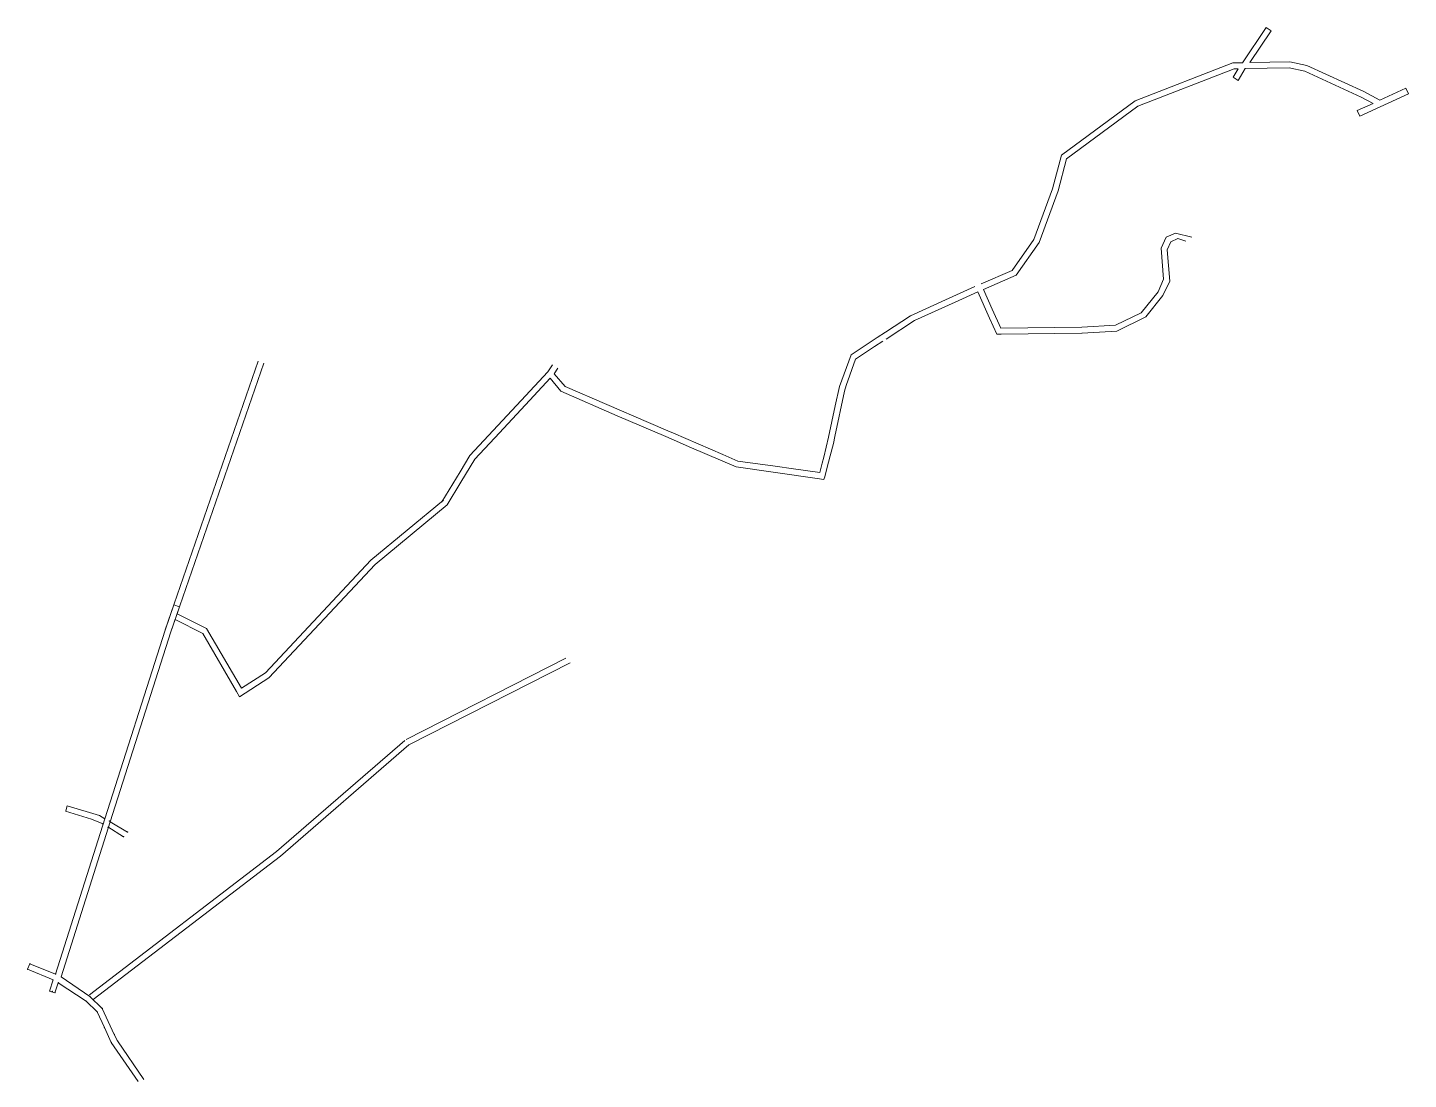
# Model space of a CAD drawing. Header units: millimetres. Extents: x 699796 to 700717, y 4219079 to 4220080.
# Drawn here: x 700258.5 to 700716.9, y 4219730.7 to 4220079.9 of the extents above; entities that cross this region are included whole.
import ezdxf

# ---------------------------------------------------------------- set-up
doc = ezdxf.new("R2010")
doc.units = ezdxf.units.MM
for name, color, linetype, lineweight in [('1660_1_KAT', 12, 'Continuous', 0), ('ESKI_IM', 2, 'Continuous', 0), ('IKINCIKAT', 30, 'Continuous', 0), ('NEFESLIK', 144, 'Continuous', 0), ('YENI2', 6, 'Continuous', 0)]:
    doc.layers.add(name, color=color, linetype=linetype, lineweight=lineweight)

msp = doc.modelspace()

# ---------------------------------------------------------------- linework, layer by layer
at = {"layer": '1660_1_KAT', "lineweight": 13}
for p, q in [((700279.68, 4219817.05, 1659.1), (700271.08, 4219819.77, 1659.1)), ((700271.16, 4219819.88, 1659.1), (700271.63, 4219821.55, 1659.1)), ((700271.63, 4219821.55, 1659.1), (700282.34, 4219818.24, 1659.1)), ((700283.27, 4219815.59, 1659.1), (700279.68, 4219817.05, 1659.1)), ((700282.34, 4219818.24, 1659.1), (700284.08, 4219817.22, 1659.1)), ((700290.32, 4219811.24, 1659.1), (700285.09, 4219814.52, 1659.1)), ((700285.85, 4219816.18, 1659.1), (700291.68, 4219812.76, 1659.1))]:
    msp.add_line(p, q, dxfattribs=at)
at = {"layer": '1660_1_KAT', "lineweight": 0}
for p in [(700283.27, 4219815.59, 1659.1), (700285.6, 4219816.47, 1658.94), (700285.2, 4219814.38, 1658.96), (700290.32, 4219811.24, 1659.1), (700291.68, 4219812.76, 1659.1)]:
    msp.add_point(p, dxfattribs=at)
at = {"layer": 'ESKI_IM', "lineweight": 13}
for p, q in [((700258.48, 4219767.21, 1677.39), (700259.23, 4219769.06, 1677.39)), ((700259.23, 4219769.06, 1677.39), (700267.74, 4219765.64, 1677.39)), ((700266.92, 4219763.68, 1677.39), (700258.48, 4219767.21, 1677.39)), ((700267.74, 4219765.64, 1677.39), (700267.78, 4219765.63, 1677.39)), ((700269.64, 4219764.67, 1677.39), (700279.17, 4219758.21, 1676.94)), ((700265.78, 4219759.96, 1677.58), (700266.92, 4219763.68, 1677.39)), ((700281.63, 4219753.05, 1676.91), (700277.91, 4219756.65, 1676.94)), ((700279.17, 4219758.21, 1676.94), (700283.29, 4219754.23, 1676.91)), ((700283.99, 4219747.87, 1676.79), (700281.63, 4219753.05, 1676.91)), ((700283.29, 4219754.23, 1676.91), (700287.23, 4219745.59, 1676.67)), ((700286.23, 4219742.96, 1676.67), (700283.99, 4219747.87, 1676.79)), ((700295.18, 4219729.92, 1676.53), (700286.23, 4219742.96, 1676.67)), ((700288.29, 4219743.48, 1677.05), (700297.09, 4219730.66, 1677.1))]:
    msp.add_line(p, q, dxfattribs=at)
at = {"layer": 'ESKI_IM', "lineweight": 0}
for p, q in [((700265.78, 4219759.96, 1677.39), (700267.53, 4219759.44, 1677.39)), ((700268.64, 4219762.73, 1677.39), (700267.53, 4219759.44, 1677.39)), ((700277.91, 4219756.65, 1676.94), (700268.64, 4219762.73, 1677.39)), ((700283.29, 4219754.23, 1676.91), (700283.5, 4219754.2, 1675.51)), ((700287.23, 4219745.59, 1676.67), (700288.29, 4219743.48, 1677.05))]:
    msp.add_line(p, q, dxfattribs=at)
for p in [(700259.23, 4219769.06, 1677.39), (700258.48, 4219767.21, 1677.39), (700258.48, 4219767.21, 1677.39), (700267.74, 4219765.64, 1677.39), (700267.78, 4219765.63, 1677.39), (700269.64, 4219764.67, 1677.36), (700265.78, 4219759.96, 1677.58), (700266.68, 4219759.86, 1677.59), (700266.92, 4219763.68, 1677.39), (700268.64, 4219762.73, 1677.84), (700267.53, 4219759.44, 1677.1), (700277.91, 4219756.65, 1676.94), (700279.17, 4219758.21, 1676.94), (700281.63, 4219753.05, 1676.91), (700283.29, 4219754.23, 1676.91), (700283.29, 4219754.23, 1676.91), (700283.99, 4219747.87, 1676.79), (700286.23, 4219742.96, 1676.67), (700287.23, 4219745.59, 1676.67), (700287.23, 4219745.59, 1676.67), (700288.29, 4219743.48, 1677.05), (700288.29, 4219743.48, 1677.05), (700288.29, 4219743.48, 1677.05)]:
    msp.add_point(p, dxfattribs=at)
at = {"layer": 'IKINCIKAT', "lineweight": 0}
for p, q in [((700661.87, 4220068.27, 1636.78), (700669.74, 4220079.91, 1636.9)), ((700664.32, 4220068.32, 1636.81), (700671.4, 4220078.79, 1636.9)), ((700669.74, 4220079.91, 1636.9), (700671.4, 4220078.79, 1636.9)), ((700626.18, 4220055.59, 1636.35), (700658.66, 4220068.21, 1636.75)), ((700658.66, 4220068.21, 1636.75), (700661.87, 4220068.27, 1636.78)), ((700664.32, 4220068.32, 1636.81), (700677.54, 4220068.59, 1636.95)), ((700677.54, 4220068.59, 1636.95), (700683.23, 4220067.36, 1637)), ((700683.23, 4220067.36, 1637), (700702.16, 4220058.65, 1637.25)), ((700627.15, 4220053.82, 1636.35), (700659.05, 4220066.22, 1636.75)), ((700660.39, 4220066.24, 1636.77), (700658.73, 4220063.42, 1636.77)), ((700658.73, 4220063.42, 1636.77), (700660.45, 4220062.4, 1636.77)), ((700659.05, 4220066.22, 1636.75), (700660.39, 4220066.24, 1636.76)), ((700662.74, 4220066.29, 1636.77), (700660.45, 4220062.4, 1636.77)), ((700662.74, 4220066.29, 1636.79), (700677.35, 4220066.58, 1636.95)), ((700677.35, 4220066.58, 1636.95), (700682.59, 4220065.45, 1637)), ((700682.59, 4220065.45, 1637), (700701.27, 4220056.86, 1637.25)), ((700700.8, 4220050.53, 1637.4), (700716.92, 4220057.93, 1637.4)), ((700702.16, 4220058.65, 1637.25), (700707.48, 4220055.8, 1637.4)), ((700707.48, 4220055.8, 1637.4), (700716.09, 4220059.75, 1637.4)), ((700716.09, 4220059.75, 1637.4), (700716.92, 4220057.93, 1637.4)), ((700601.71, 4220037.51, 1635.95), (700626.18, 4220055.59, 1636.35)), ((700603.46, 4220036.31, 1635.95), (700627.15, 4220053.82, 1636.35)), ((700699.97, 4220052.34, 1637.4), (700705.2, 4220054.75, 1637.4)), ((700701.27, 4220056.86, 1637.25), (700705.2, 4220054.75, 1637.4)), ((700699.97, 4220052.34, 1637.4), (700700.8, 4220050.53, 1637.4)), ((700598.71, 4220026.36, 1635.8), (700601.71, 4220037.51, 1635.95)), ((700600.62, 4220025.75, 1635.8), (700603.46, 4220036.31, 1635.95)), ((700592.56, 4220009.55, 1635.6), (700598.71, 4220026.36, 1635.8)), ((700594.35, 4220008.61, 1635.6), (700600.62, 4220025.75, 1635.8)), ((700585.33, 4219999.3, 1635.45), (700592.56, 4220009.55, 1635.6)), ((700586.65, 4219997.69, 1635.45), (700594.35, 4220008.61, 1635.6)), ((700575.03, 4219994.82, 1635.33), (700585.33, 4219999.3, 1635.45)), ((700575.82, 4219992.99, 1635.33), (700586.65, 4219997.69, 1635.5)), ((700566.4, 4219988.72, 1635.18), (700552.98, 4219982.62, 1635)), ((700574, 4219992.17, 1635.29), (700566.4, 4219988.72, 1635.18)), ((700552.98, 4219982.62, 1635), (700543.52, 4219976.47, 1634.83)), ((700581.56, 4219980.09, 1635.8), (700608.5, 4219980.49, 1636.2)), ((700539.71, 4219973.99, 1634.85), (700542.46, 4219975.78, 1634.83)), ((700580.27, 4219978.08, 1635.8), (700581.75, 4219978.13, 1635.8)), ((700581.75, 4219978.13, 1635.8), (700608.53, 4219978.49, 1636.2)), ((700539.71, 4219973.99, 1634.65), (700533.33, 4219969.85, 1634.85)), ((700529.73, 4219959.14, 1634.54), (700530.28, 4219961.12, 1634.56)), ((700493.73, 4219934.03, 1633.9), (700520.59, 4219930.21, 1634.22)), ((700520.59, 4219930.21, 1634.22), (700522.86, 4219929.91, 1634.22)), ((700523.01, 4219930.47, 1634.22), (700522.86, 4219929.91, 1634.2)), ((700372.46, 4219903.02, 1631.4), (700396.51, 4219923.02, 1632)), ((700373.92, 4219901.65, 1631.4), (700397.78, 4219921.48, 1632)), ((700337.5, 4219865.7, 1630.43), (700372.46, 4219903.02, 1631.4)), ((700338.59, 4219864.02, 1630.43), (700373.92, 4219901.65, 1631.4)), ((700304.1, 4219879.85, 1629.79), (700307, 4219888.19, 1629.79)), ((700307, 4219888.19, 1629.79), (700308.88, 4219887.53, 1629.79)), ((700306, 4219879.25, 1629.79), (700307.42, 4219883.33, 1629.79)), ((700307.42, 4219883.33, 1629.79), (700316.67, 4219878.67, 1629.9)), ((700308.09, 4219885.23, 1629.79), (700308.88, 4219887.53, 1629.79)), ((700308.09, 4219885.23, 1629.79), (700317.92, 4219880.42, 1629.9)), ((700316.61, 4219878.69, 1629.9), (700327.84, 4219859.45, 1630.36)), ((700317.92, 4219880.42, 1629.9), (700329.52, 4219860.54, 1630.36)), ((700337.5, 4219865.7, 1630.43), (700329.52, 4219860.54, 1630.36)), ((700338.59, 4219864.02, 1630.43), (700328.85, 4219857.72, 1630.36)), ((700327.84, 4219859.45, 1630.36), (700328.85, 4219857.72, 1630.36))]:
    msp.add_line(p, q, dxfattribs=at)
at = {"layer": 'IKINCIKAT', "lineweight": 13}
for p, q in [((700564.45, 4219990.03, 1635.17), (700573.03, 4219993.93, 1635.29)), ((700551.59, 4219984.23, 1635), (700564.45, 4219990.03, 1635.17)), ((700577.9, 4219983.41, 1635.62), (700574, 4219992.17, 1635.29)), ((700575.82, 4219992.99, 1635.33), (700578.74, 4219986.44, 1635.57)), ((700543.36, 4219978.74, 1635), (700551.59, 4219984.23, 1635.17)), ((700578.74, 4219986.44, 1635.57), (700581.56, 4219980.09, 1635.8)), ((700580.27, 4219978.08, 1635.29), (700577.9, 4219983.41, 1635.8)), ((700531.89, 4219971.29, 1634.65), (700540.59, 4219976.97, 1634.82)), ((700540.59, 4219976.97, 1634.82), (700543.36, 4219978.74, 1635)), ((700528.04, 4219960.77, 1634.55), (700531.89, 4219971.29, 1634.65)), ((700431.22, 4219965.63, 1633.1), (700432.8, 4219967.91, 1633.13)), ((700434.57, 4219966.87, 1633.13), (700433.29, 4219964.99, 1633.11)), ((700533.33, 4219969.85, 1634.65), (700530.28, 4219961.12, 1634.56)), ((700422.3, 4219956.04, 1632.83), (700431.22, 4219965.63, 1633.1)), ((700431.94, 4219963.47, 1633.11), (700426.53, 4219957.65, 1632.52)), ((700435.47, 4219959.14, 1633.15), (700431.94, 4219963.47, 1633.11)), ((700433.29, 4219964.99, 1633.11), (700436.93, 4219960.69, 1633.15)), ((700426.53, 4219957.65, 1632.52), (700415.13, 4219945.4, 1632.52)), ((700454.27, 4219951.04, 1633.39), (700435.47, 4219959.14, 1633.15)), ((700436.93, 4219960.69, 1633.15), (700464.63, 4219948.75, 1633.51)), ((700529.73, 4219959.14, 1634.54), (700526.47, 4219944.09, 1634.4)), ((700526.64, 4219954.34, 1634.49), (700528.04, 4219960.77, 1634.55)), ((700405.33, 4219937.8, 1632.33), (700422.3, 4219956.04, 1632.83)), ((700524.38, 4219943.91, 1634.4), (700526.64, 4219954.34, 1634.49)), ((700470.33, 4219944.14, 1633.15), (700454.27, 4219951.04, 1633.39)), ((700464.63, 4219948.75, 1633.51), (700471.09, 4219945.98, 1633.51)), ((700415.13, 4219945.4, 1632.52), (700406.93, 4219936.58, 1632.33)), ((700470.33, 4219944.14, 1633.15), (700472.13, 4219943.36, 1633.71)), ((700471.09, 4219945.98, 1633.51), (700472.94, 4219945.19, 1633.51)), ((700478.95, 4219940.4, 1633.71), (700472.13, 4219943.36, 1633.71)), ((700472.94, 4219945.19, 1633.51), (700489.26, 4219938.13, 1633.83)), ((700522.79, 4219937.33, 1634.44), (700524.38, 4219943.91, 1634.4)), ((700526, 4219941.83, 1634.44), (700526.47, 4219944.09, 1634.4)), ((700493.73, 4219934.03, 1633.9), (700478.95, 4219940.4, 1633.71)), ((700526, 4219941.83, 1634.44), (700524.96, 4219937.75, 1634.44)), ((700402.1, 4219932.46, 1632.2), (700405.33, 4219937.8, 1632.33)), ((700406.93, 4219936.58, 1632.33), (700402.3, 4219928.93, 1632.15)), ((700489.26, 4219938.13, 1633.83), (700494.27, 4219935.97, 1633.9)), ((700494.27, 4219935.97, 1633.9), (700506.63, 4219934.25, 1634.07)), ((700506.63, 4219934.25, 1634.07), (700512.82, 4219933.37, 1634.1)), ((700521.49, 4219932.17, 1634.19), (700522.25, 4219935.23, 1634.2)), ((700522.25, 4219935.23, 1634.2), (700522.79, 4219937.33, 1634.44)), ((700524.43, 4219935.6, 1634.2), (700523.09, 4219930.41, 1634.2)), ((700524.96, 4219937.75, 1634.2), (700524.43, 4219935.6, 1634.44)), ((700396.06, 4219922.49, 1631.97), (700402.1, 4219932.46, 1632.2)), ((700512.82, 4219933.37, 1634.1), (700521.49, 4219932.17, 1634.19)), ((700402.3, 4219928.93, 1632.15), (700397.78, 4219921.48, 1631.98))]:
    msp.add_line(p, q, dxfattribs=at)
at = {"layer": 'NEFESLIK', "lineweight": 0}
for p, q in [((700437.22, 4219870.48, 1678.1), (700384.18, 4219843.51, 1677.5)), ((700438.67, 4219868.97, 1678.1), (700385.09, 4219841.73, 1677.5)), ((700383.78, 4219843.24, 1677.5), (700341.13, 4219806.38, 1677.1)), ((700385.09, 4219841.73, 1677.5), (700342.39, 4219804.83, 1677.1)), ((700341.13, 4219806.38, 1677.1), (700279.07, 4219758.76, 1676.9)), ((700342.39, 4219804.83, 1677.1), (700280.28, 4219757.18, 1676.9))]:
    msp.add_line(p, q, dxfattribs=at)
at = {"layer": 'YENI2', "lineweight": 0}
for p, q in [((700636.53, 4220010.3, 1644.1), (700639.61, 4220011.69, 1644.7)), ((700639.61, 4220011.69, 1644.7), (700645.05, 4220010.36, 1645.3)), ((700634.81, 4220006.69, 1643.5), (700636.53, 4220010.3, 1644.1)), ((700636.88, 4220006.07, 1643.5), (700638.06, 4220008.8, 1644.1)), ((700638.06, 4220008.8, 1644.1), (700640.43, 4220009.87, 1644.7)), ((700640.43, 4220009.87, 1644.7), (700643.01, 4220008.96, 1645.3)), ((700635.6, 4219996.36, 1641.4), (700634.81, 4220006.69, 1643.5)), ((700637.67, 4219995.74, 1641.4), (700636.88, 4220006.07, 1643.5)), ((700633.89, 4219992.22, 1640.2), (700635.6, 4219996.36, 1641.4)), ((700635.44, 4219990.96, 1640.2), (700637.67, 4219995.74, 1641.4)), ((700628.19, 4219985.18, 1638.2), (700633.89, 4219992.22, 1640.2)), ((700629.74, 4219983.92, 1638.2), (700635.44, 4219990.96, 1640.2)), ((700619.65, 4219981.06, 1638.2), (700628.19, 4219985.18, 1638.2)), ((700608.49, 4219980.48, 1636.2), (700619.65, 4219981.06, 1638.2)), ((700620.17, 4219979.08, 1638.2), (700629.74, 4219983.92, 1638.2)), ((700608.59, 4219978.48, 1636.2), (700620.17, 4219979.08, 1638.2)), ((700304.12, 4219879.9, 1629.79), (700335.07, 4219969.17, 1587.6)), ((700306, 4219879.25, 1629.79), (700336.96, 4219968.51, 1587.6)), ((700284.08, 4219817.22, 1659.1), (700304.1, 4219879.85, 1629.79)), ((700285.85, 4219816.18, 1659.1), (700306, 4219879.25, 1629.79)), ((700267.78, 4219765.63, 1677.39), (700284.08, 4219817.22, 1659.1)), ((700285.85, 4219816.18, 1659.1), (700269.59, 4219764.71, 1677.39))]:
    msp.add_line(p, q, dxfattribs=at)

doc.saveas('drawing.dxf')
